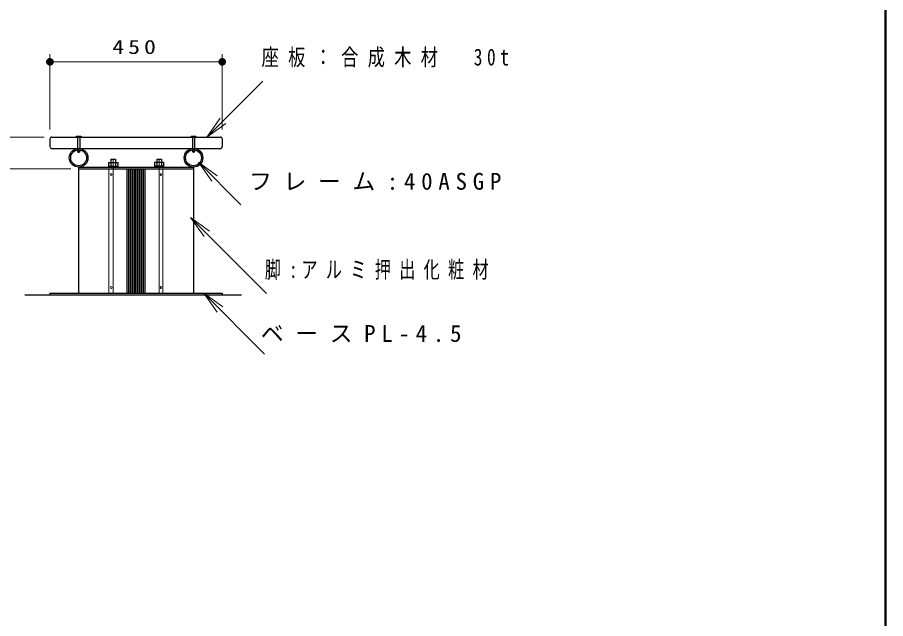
# Model space of a CAD drawing. Units: millimetres on the paper, scale 1:20. Extents: x -365 to 12, y -40 to 257.
# Drawn here: x -113.4 to 0, y 38.6 to 117.2 of the extents above; entities that cross this region are included whole.
import ezdxf

# ---------------------------------------------------------------- set-up
doc = ezdxf.new("R2010")
doc.units = ezdxf.units.MM
doc.linetypes.add('USER2', pattern=[6, 3, -1, 1, -1])
doc.layers.add('LY_1', color=7, linetype='Continuous', lineweight=25)
doc.layers.add('LY_2', color=7, linetype='Continuous', lineweight=13)
doc.styles.add('ＭＳ ゴシック', font='')
doc.styles.get('ＭＳ ゴシック').set_extended_font_data('MS Gothic')

# ---------------------------------------------------------------- blocks, each defined once
blk = doc.blocks.new('open_arrow')
at = {"color": 0, "linetype": 'Continuous', "lineweight": -2}
blk.add_lwpolyline([(7.5, 1.25), (0, 0), (7.5, -1.25)], dxfattribs=at)
blk = doc.blocks.new('filled_dot')
at = {"color": 0, "linetype": 'Continuous', "lineweight": -2, "const_width": 1.25}
blk.add_lwpolyline([(-0.625, 0, 1), (0.625, 0, 1)], format="xyb", close=True, dxfattribs=at)

msp = doc.modelspace()

# ---------------------------------------------------------------- linework, layer by layer
at = {"layer": 'LY_1', "lineweight": 13}
for p, q in [((-109.133, 102.566), (-109.133, 112.389)), ((-86.633, 102.566), (-86.633, 112.389)), ((-109.133, 111.389), (-86.633, 111.389)), ((-88.648, 101.566), (-81.331, 108.883)), ((-109.883, 101.566), (-130.133, 101.566)), ((-89.75, 98.267), (-84.212, 92.729)), ((-106.383, 97.411), (-120.133, 97.411)), ((-101.433, 97.411), (-101.433, 81.161)), ((-100.883, 97.411), (-100.883, 81.161)), ((-99.071, 97.411), (-99.071, 81.161)), ((-98.896, 97.411), (-98.896, 81.161)), ((-98.796, 97.411), (-98.796, 81.161)), ((-98.621, 97.411), (-98.621, 81.161)), ((-98.521, 97.411), (-98.521, 81.161)), ((-98.346, 97.411), (-98.346, 81.161)), ((-98.246, 97.411), (-98.246, 81.161)), ((-98.071, 97.411), (-98.071, 81.161)), ((-97.971, 97.411), (-97.971, 81.161)), ((-97.796, 97.411), (-97.796, 81.161)), ((-97.696, 97.411), (-97.696, 81.161)), ((-97.521, 97.411), (-97.521, 81.161)), ((-97.421, 97.411), (-97.421, 81.161)), ((-97.246, 97.411), (-97.246, 81.161)), ((-97.146, 97.411), (-97.146, 81.161)), ((-96.971, 97.411), (-96.971, 81.161)), ((-96.871, 97.411), (-96.871, 81.161)), ((-96.696, 97.411), (-96.696, 81.161)), ((-94.883, 97.411), (-94.883, 81.161)), ((-94.383, 97.411), (-94.383, 81.161)), ((-90.769, 91.041), (-80.858, 81.13)), ((-89.041, 81.161), (-81.098, 73.218))]:
    msp.add_line(p, q, dxfattribs=at)
at = {"layer": 'LY_1'}
for p, q in [((-109.133, 101.316), (-109.133, 100.316)), ((-108.883, 101.566), (-86.883, 101.566)), ((-105.708, 101.616), (-105.633, 101.666)), ((-105.708, 101.616), (-105.058, 101.616)), ((-105.708, 101.616), (-105.708, 101.566)), ((-105.633, 101.666), (-105.133, 101.666)), ((-105.533, 101.566), (-105.533, 99.679)), ((-105.233, 101.566), (-105.233, 99.679)), ((-105.133, 101.666), (-105.058, 101.616)), ((-105.058, 101.616), (-105.058, 101.566)), ((-90.708, 101.616), (-90.633, 101.666)), ((-90.708, 101.616), (-90.058, 101.616)), ((-90.708, 101.616), (-90.708, 101.566)), ((-90.633, 101.666), (-90.133, 101.666)), ((-90.533, 101.566), (-90.533, 99.679)), ((-90.233, 101.566), (-90.233, 99.679)), ((-90.133, 101.666), (-90.058, 101.616)), ((-90.058, 101.616), (-90.058, 101.566)), ((-86.633, 101.316), (-86.633, 100.316)), ((-108.883, 100.066), (-86.883, 100.066)), ((-105.533, 99.679), (-105.421, 99.566)), ((-105.533, 99.679), (-105.233, 99.679)), ((-105.421, 99.566), (-105.346, 99.566)), ((-105.346, 99.566), (-105.233, 99.679)), ((-101.183, 98.661), (-100.583, 98.661)), ((-101.183, 98.661), (-101.183, 97.751)), ((-100.583, 98.661), (-100.583, 97.751)), ((-95.183, 98.661), (-94.583, 98.661)), ((-95.183, 98.661), (-95.183, 97.751)), ((-94.583, 98.661), (-94.583, 97.751)), ((-90.533, 99.679), (-90.421, 99.566)), ((-90.533, 99.679), (-90.233, 99.679)), ((-90.421, 99.566), (-90.346, 99.566)), ((-90.346, 99.566), (-90.233, 99.679)), ((-105.383, 97.636), (-90.383, 97.636)), ((-105.383, 97.636), (-105.383, 81.161)), ((-101.483, 98.251), (-100.283, 98.251)), ((-101.483, 98.251), (-101.483, 97.636)), ((-101.483, 97.751), (-100.283, 97.751)), ((-100.283, 98.251), (-100.283, 97.636)), ((-94.283, 98.251), (-95.483, 98.251)), ((-95.483, 98.251), (-95.483, 97.636)), ((-94.283, 97.751), (-95.483, 97.751)), ((-94.283, 98.251), (-94.283, 97.636)), ((-90.383, 97.636), (-90.383, 81.161)), ((-105.383, 97.411), (-90.383, 97.411)), ((-112.391, 80.936), (-84.101, 80.936)), ((-109.133, 81.161), (-86.633, 81.161)), ((-109.133, 81.161), (-109.133, 80.936)), ((-86.633, 81.161), (-86.633, 80.936))]:
    msp.add_line(p, q, dxfattribs=at)
at = {"layer": 'LY_1', "linetype": 'USER2', "lineweight": 13}
for p, q in [((-100.883, 98.605), (-100.883, 97.411)), ((-94.883, 98.605), (-94.883, 97.411))]:
    msp.add_line(p, q, dxfattribs=at)
at = {"layer": 'LY_1'}
for centre, radius in [((-105.383, 98.851), 1.215), ((-105.383, 98.851), 1.04), ((-90.383, 98.851), 1.215), ((-90.383, 98.851), 1.04)]:
    msp.add_circle(centre, radius, dxfattribs=at)
at = {"layer": 'LY_1', "lineweight": 13}
for centre in [(-101.133, 96.661), (-94.633, 96.661), (-101.133, 81.911), (-94.633, 81.911)]:
    msp.add_circle(centre, 0.113, dxfattribs=at)
at = {"layer": 'LY_1'}
for centre, start, end in [((-108.883, 101.316), 90, 180), ((-86.883, 101.316), 0, 90), ((-108.883, 100.316), 179.99999, 270), ((-86.883, 100.316), 270, 0)]:
    msp.add_arc(centre, 0.25, start, end, dxfattribs=at)
at = {"layer": 'LY_2', "lineweight": 50}
msp.add_line((0, 0), (0, 257), dxfattribs=at)

# ---------------------------------------------------------------- block references
at = {"layer": 'LY_1', "lineweight": 13, "xscale": 0.4, "yscale": 0.4}
msp.add_blockref('filled_dot', (-109.133, 111.389), dxfattribs=at)
for name, p, rotation in [('filled_dot', (-86.633, 111.389), 180), ('open_arrow', (-88.648, 101.566), 45), ('open_arrow', (-89.75, 98.267), 315), ('open_arrow', (-90.769, 91.041), 315), ('open_arrow', (-89.041, 81.161), 315)]:
    msp.add_blockref(name, p, dxfattribs=dict(at, rotation=rotation))

# ---------------------------------------------------------------- texts
at = {"layer": 'LY_1', "style": 'ＭＳ ゴシック'}
for s, insert, char_height, attachment_point in [('\\T1.33;\\W1.25;450', (-97.883, 112.389), 1.833, 8), ('\\T1.54;\\W0.75;座板：合成木材\u300030t', (-81.494, 111.883), 2.199, 4), ('\\T1.5;フレーム:40ASGP', (-83.139, 95.729), 2.199, 4), ('\\T1.52;\\W0.7;脚:アルミ押出化粧材', (-81.071, 84.13), 2.199, 4), ('\\T1.5;ベースPL-4.5', (-81.601, 75.868), 2.199, 4)]:
    msp.add_mtext(s, dxfattribs=dict(at, insert=insert, char_height=char_height, attachment_point=attachment_point))

doc.saveas('drawing.dxf')
